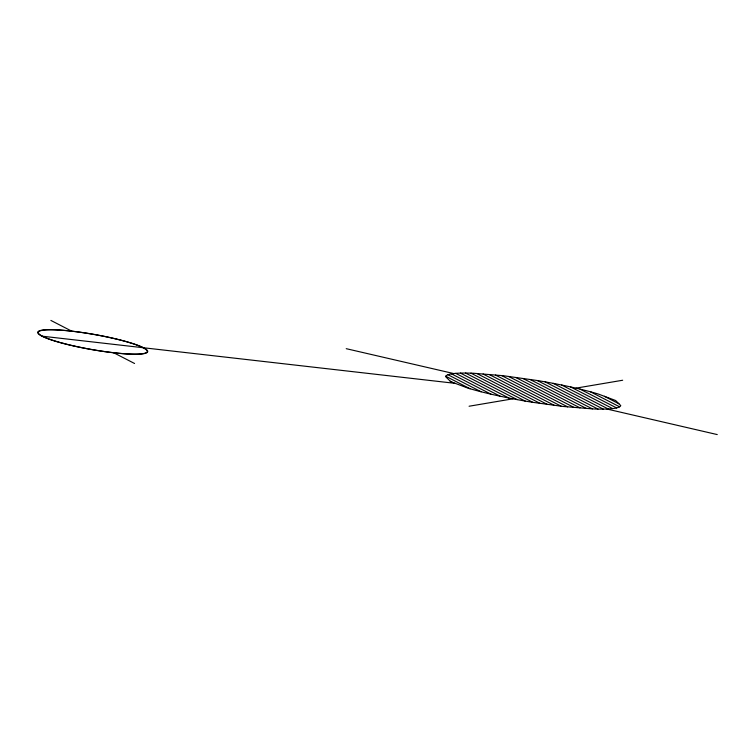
<?xml version="1.0" encoding="UTF-8"?>
<svg xmlns="http://www.w3.org/2000/svg" width="755" height="755" viewBox="0 0 755 755"><rect width="100%" height="100%" fill="white"/><g stroke="black" fill="none" stroke-linecap="round" stroke-linejoin="round"><path stroke-width="1.13" d="M469.082 406.237L512.956 398.81M575.961 388.145L622.677 380.246M42.374 336.211L455.19 383.351M346.224 348.678L453.708 373.555A90.855 12.486 10 0 1 473.564 373.253L503.283 375.716L537.664 380.567A90.855 12.486 10 0 1 570.346 386.871A80.804 11.108 10 0 1 598.3 394.025L615.618 400.499L620.742 405.577A80.804 11.108 10 0 1 612.579 408.606A90.855 12.486 10 0 1 592.732 408.917L563.013 406.454L531.718 402.189A99.433 13.665 10 0 1 495.95 395.29A80.804 11.108 10 0 1 467.996 388.136L450.678 381.662L445.554 376.585A80.804 11.108 10 0 1 453.717 373.555M606.888 409.021L717.25 434.578M604.396 396.309L618.94 403.793M590.363 391.76L619.6 406.813M580 389.108L616.59 407.936M570.544 386.919L612.673 408.597M561.663 385.031L608.181 408.965M553.207 383.351L603.264 409.116M545.091 381.851L598.007 409.087M537.296 380.52L592.42 408.889M530.123 379.51L586.22 408.38M522.951 378.491L580.019 407.86M515.778 377.481L573.819 407.351M508.606 376.462L567.618 406.832M501.688 375.584L561.192 406.209M495.488 375.065L554.113 405.237M489.287 374.555L547.045 404.274M483.087 374.036L539.967 403.312M476.886 373.527L532.888 402.349M470.95 373.149L525.216 401.075M465.542 373.045L517.166 399.612M460.456 373.102L508.823 397.998M455.746 373.357L500.131 396.196M451.518 373.857L490.976 394.167M448.017 374.735L481.114 391.769M445.733 376.235L470.025 388.74M450.254 381.237L452.122 382.209M50.878 320.422L71.659 331.124M113.788 352.802L134.569 363.495M63.354 343.383A55.323 7.607 10 0 0 147.168 351.726A55.323 7.607 10 0 0 67.648 330.775A55.323 7.607 10 0 0 63.354 343.383M63.543 343.516A55.842 7.673 10 0 0 147.697 351.745A55.842 7.673 10 0 0 66.931 330.614A55.842 7.673 10 0 0 63.543 343.516"/></g></svg>
